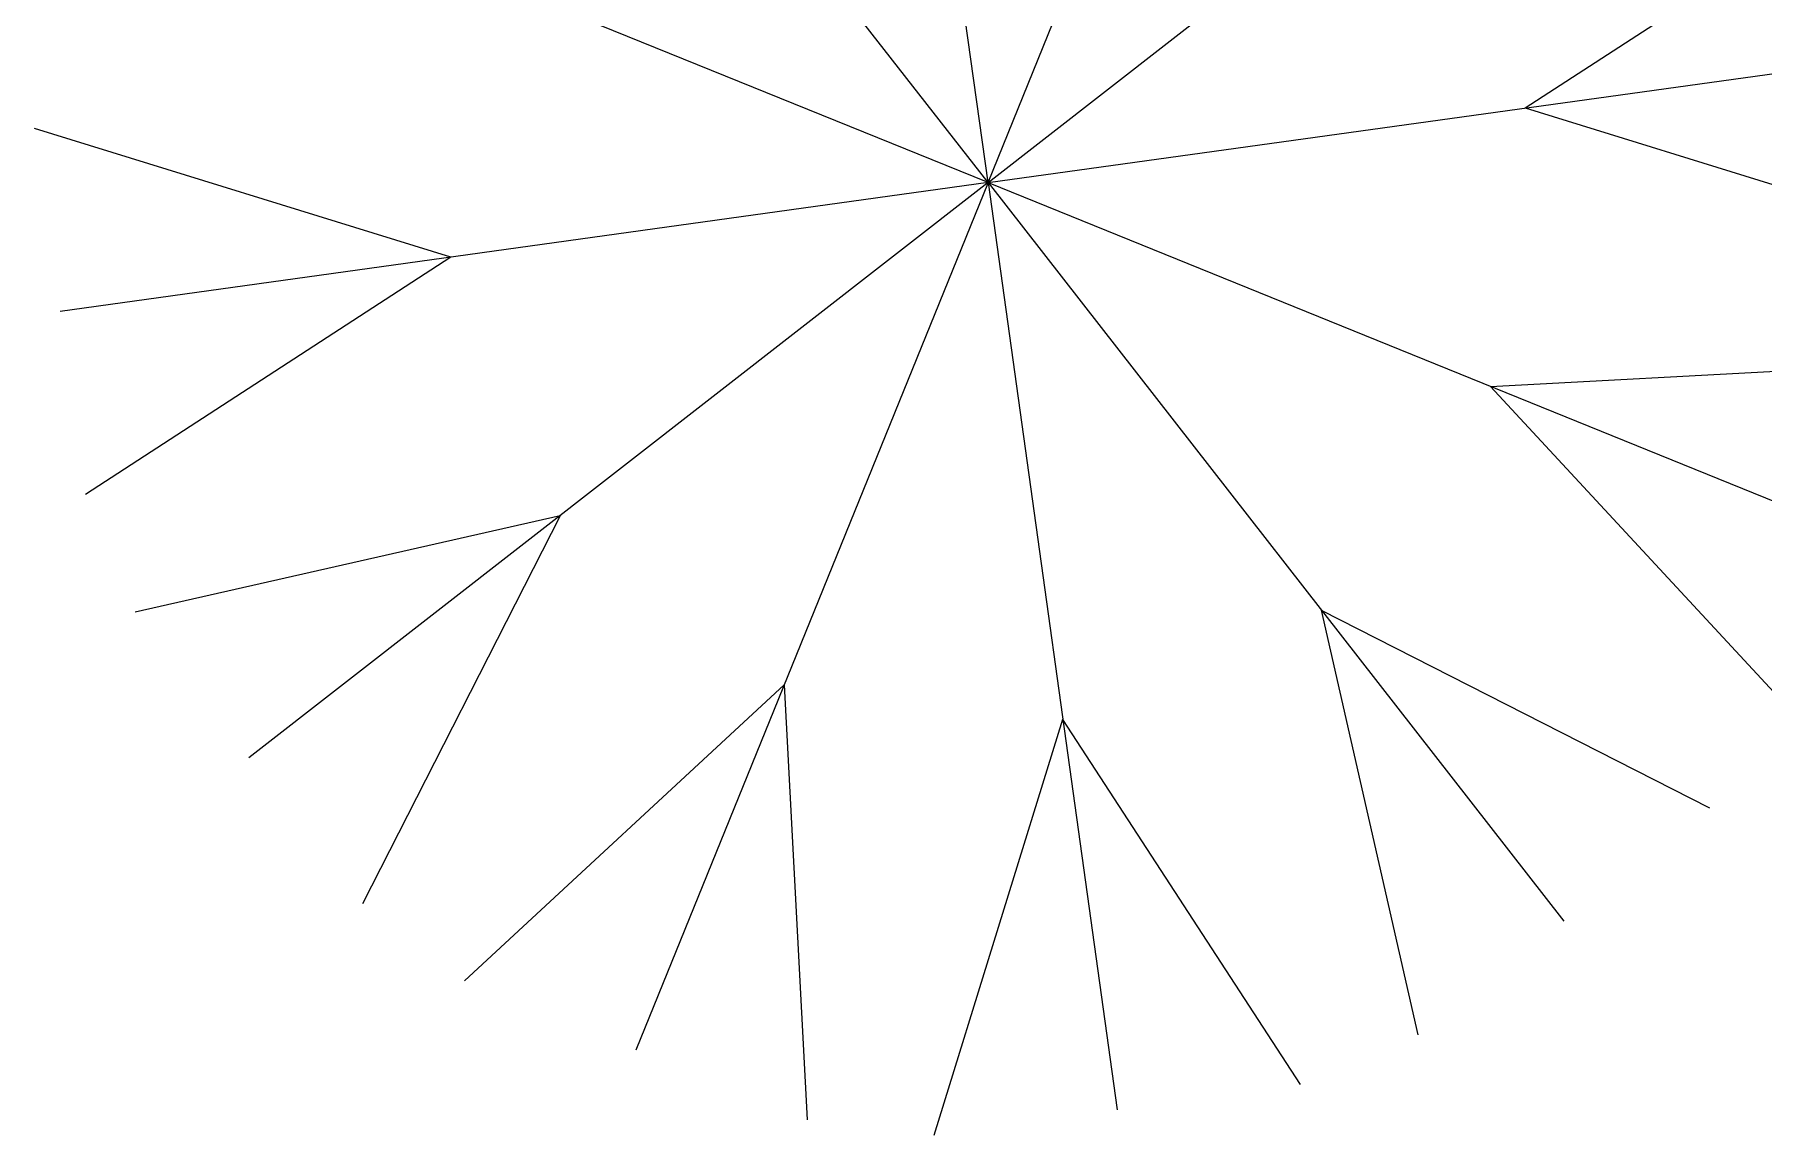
# Model space of a CAD drawing. Header units: millimetres. Extents: x 111 to 1506, y 14 to 566.
# Drawn here: x 232.345 to 234.159, y 155.719 to 156.875 of the extents above; entities that cross this region are included whole.
import ezdxf

# ---------------------------------------------------------------- set-up
doc = ezdxf.new("R2010")
doc.units = ezdxf.units.MM
doc.layers.add('fer', color=8, linetype='Continuous')

# ---------------------------------------------------------------- blocks, each defined once
blk = doc.blocks.new('rr')
at = {"layer": 'fer', "color": 97}
for p, q in [((1376.0415, 206.5969), (1375.8475, 207.0109)), ((1376.0415, 206.5969), (1375.8475, 207.0109)), ((1376.0415, 206.0276), (1376.0415, 207.0109)), ((1376.0415, 206.5969), (1376.2356, 207.0109)), ((1376.0415, 206.0276), (1376.0415, 207.0109)), ((1376.0415, 206.5969), (1376.2356, 207.0109)), ((1375.7569, 206.5206), (1375.718, 206.9762)), ((1375.7569, 206.5206), (1375.718, 206.9762)), ((1376.3262, 206.5206), (1376.3651, 206.9762)), ((1376.3262, 206.5206), (1376.3651, 206.9762)), ((1376.0415, 206.0276), (1375.5499, 206.8792)), ((1376.0415, 206.0276), (1375.5499, 206.8792)), ((1376.0415, 206.0276), (1376.5332, 206.8792)), ((1376.0415, 206.0276), (1376.5332, 206.8792)), ((1375.7569, 206.5206), (1375.3818, 206.7821)), ((1375.7569, 206.5206), (1375.3818, 206.7821)), ((1376.3262, 206.5206), (1376.7013, 206.7821)), ((1376.3262, 206.5206), (1376.7013, 206.7821)), ((1376.5346, 206.3122), (1376.7961, 206.6873)), ((1376.5346, 206.3122), (1376.7961, 206.6873)), ((1376.0415, 206.0276), (1375.19, 206.5193)), ((1376.0415, 206.0276), (1375.19, 206.5193)), ((1376.0415, 206.0276), (1376.8931, 206.5193)), ((1376.0415, 206.0276), (1376.8931, 206.5193)), ((1376.5346, 206.3122), (1376.9902, 206.3512)), ((1376.5346, 206.3122), (1376.9902, 206.3512)), ((1376.6108, 206.0276), (1377.0249, 206.2217)), ((1376.6108, 206.0276), (1377.0249, 206.2217)), ((1376.0415, 206.0276), (1375.0582, 206.0276)), ((1376.0415, 206.0276), (1375.0582, 206.0276)), ((1376.0415, 206.0276), (1375.19, 205.5359)), ((1376.0415, 206.0276), (1375.19, 205.5359)), ((1376.0415, 206.0276), (1375.5499, 205.176)), ((1376.0415, 206.0276), (1375.5499, 205.176)), ((1376.0415, 206.0276), (1377.0249, 206.0276)), ((1376.0415, 206.0276), (1377.0249, 206.0276)), ((1376.0415, 206.0276), (1376.8931, 205.5359)), ((1376.0415, 206.0276), (1376.5332, 205.176)), ((1376.0415, 206.0276), (1376.0415, 205.0443)), ((1376.0415, 206.0276), (1376.8931, 205.5359)), ((1376.0415, 206.0276), (1376.5332, 205.176)), ((1376.0415, 206.0276), (1376.0415, 205.0443)), ((1376.6108, 206.0276), (1377.0249, 205.8335)), ((1376.6108, 206.0276), (1377.0249, 205.8335)), ((1376.5346, 205.7429), (1376.9902, 205.704)), ((1376.5346, 205.7429), (1376.9902, 205.704)), ((1376.5346, 205.7429), (1376.7961, 205.3679)), ((1376.5346, 205.7429), (1376.7961, 205.3679)), ((1376.3262, 205.5346), (1376.7013, 205.2731)), ((1376.3262, 205.5346), (1376.3651, 205.079)), ((1376.3262, 205.5346), (1376.7013, 205.2731)), ((1376.3262, 205.5346), (1376.3651, 205.079))]:
    blk.add_line(p, q, dxfattribs=at)

msp = doc.modelspace()

# ---------------------------------------------------------------- block references
at = {"color": 80, "lineweight": 100, "rotation": 247.9147716791316}
msp.add_blockref('rr', (559.80642, 1509.25809), dxfattribs=at)

doc.saveas('drawing.dxf')
